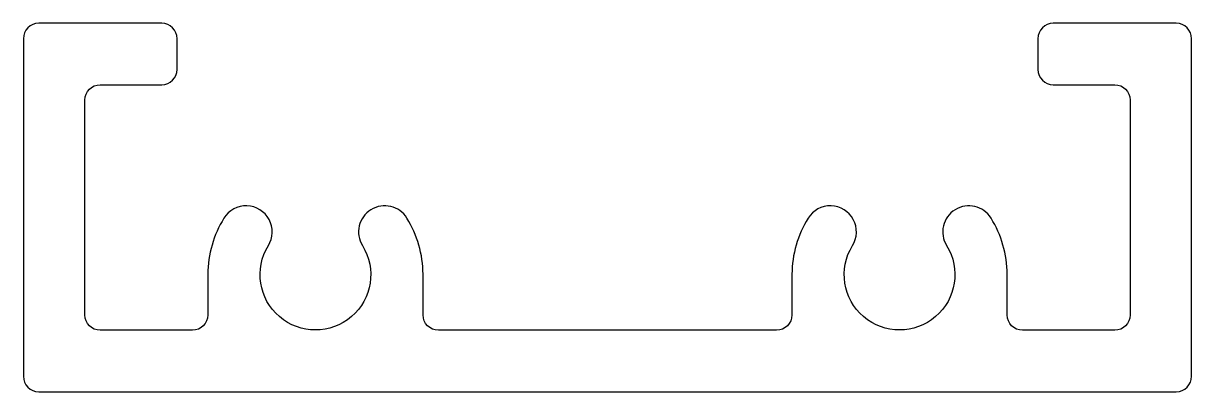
# Model space of a CAD drawing. Header units: inches. Extents: x -16.2 to 21.8, y 0.5 to 12.5.
import ezdxf

# ---------------------------------------------------------------- set-up
doc = ezdxf.new("R2010")
doc.units = ezdxf.units.IN
doc.header["$MEASUREMENT"] = 0
doc.layers.add('BEAD', color=152, linetype='Continuous')

msp = doc.modelspace()

# ---------------------------------------------------------------- linework, layer by layer
at = {"layer": 'BEAD', "color": 7}
for p, q in [((-11.653, 12.535), (-15.653, 12.535)), ((21.347, 12.535), (17.347, 12.535)), ((-16.153, 12.035), (-16.153, 1.035)), ((-11.153, 11.035), (-11.153, 12.035)), ((16.847, 12.035), (16.847, 11.035)), ((21.847, 1.035), (21.847, 12.035)), ((-13.653, 10.535), (-11.653, 10.535)), ((17.347, 10.535), (19.347, 10.535)), ((-14.153, 3.035), (-14.153, 10.035)), ((19.847, 10.035), (19.847, 3.035)), ((-10.153, 4.363), (-10.153, 3.035)), ((-3.153, 3.035), (-3.153, 4.363)), ((8.847, 4.363), (8.847, 3.035)), ((15.847, 3.035), (15.847, 4.363)), ((-10.653, 2.535), (-13.653, 2.535)), ((8.347, 2.535), (-2.653, 2.535)), ((19.347, 2.535), (16.347, 2.535)), ((-15.653, 0.535), (21.347, 0.535))]:
    msp.add_line(p, q, dxfattribs=at)
for centre, radius, start, end in [((-15.653, 12.035), 0.5, 90, 180), ((-11.653, 12.035), 0.5, 0, 90), ((17.347, 12.035), 0.5, 90, 180), ((21.347, 12.035), 0.5, 0, 90), ((-11.653, 11.035), 0.5, 270, 0), ((17.347, 11.035), 0.5, 180, 270), ((-8.907, 5.74), 0.85, 328.2713, 148.2713), ((-4.399, 5.74), 0.85, 31.7287, 211.7287), ((10.093, 5.74), 0.85, 328.2713, 148.2713), ((14.601, 5.74), 0.85, 31.7287, 211.7287), ((-6.653, 4.346), 3.5, 148.2713, 179.7166), ((-6.653, 4.346), 3.5, 0.2834, 31.7287), ((12.347, 4.346), 3.5, 148.2713, 179.7166), ((12.347, 4.346), 3.5, 0.2834, 31.7287), ((-15.653, 1.035), 0.5, 180, 270), ((21.347, 1.035), 0.5, 270, 0)]:
    msp.add_arc(centre, radius, start, end, dxfattribs=at)
at = {"layer": 'BEAD', "color": 7, "extrusion": (0, 0, -1)}
for centre, radius, start, end in [((13.653, 10.035), 0.5, 0, 90), ((-19.347, 10.035), 0.5, 90, 180), ((6.653, 4.346), 1.8, 148.2713, 31.7287), ((-12.347, 4.346), 1.8, 148.2713, 31.7287), ((13.653, 3.035), 0.5, 270, 0), ((10.653, 3.035), 0.5, 180, 270), ((2.653, 3.035), 0.5, 270, 0), ((-8.347, 3.035), 0.5, 180, 270), ((-16.347, 3.035), 0.5, 270, 0), ((-19.347, 3.035), 0.5, 180, 270)]:
    msp.add_arc(centre, radius, start, end, dxfattribs=at)

doc.saveas('drawing.dxf')
